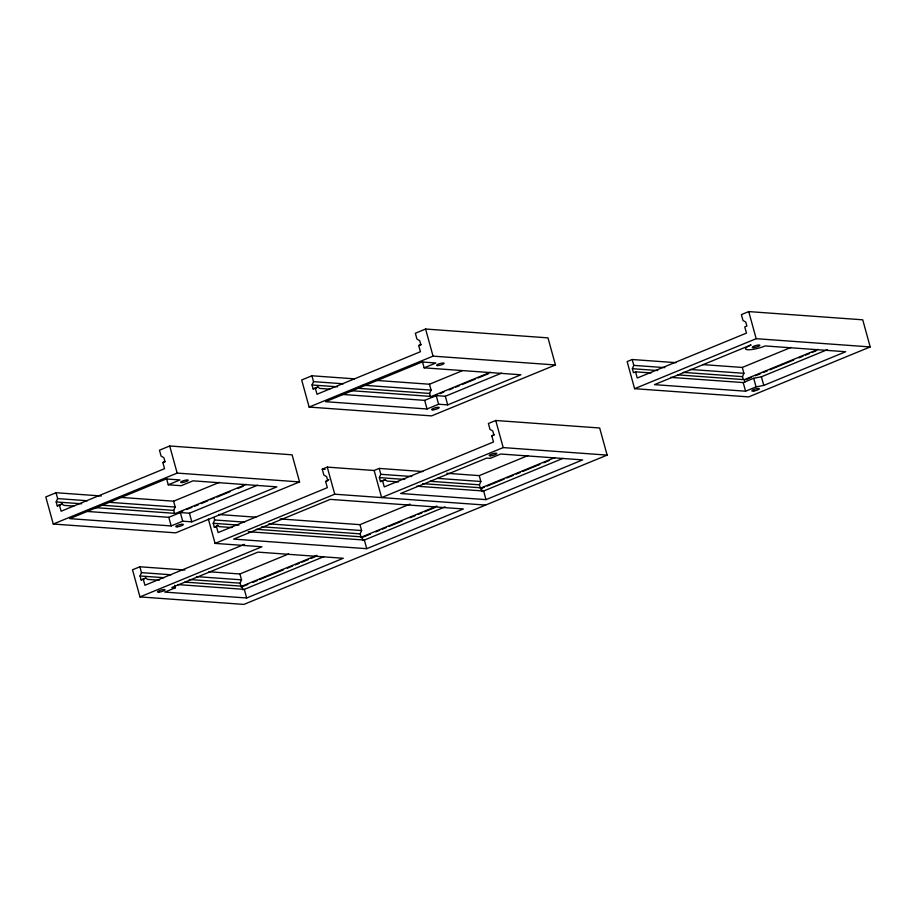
<?xml version="1.0" encoding="UTF-8"?>
<svg xmlns="http://www.w3.org/2000/svg" width="916" height="916" viewBox="0 0 916 916"><rect width="100%" height="100%" fill="white"/><g stroke="black" fill="none" stroke-linecap="round" stroke-linejoin="round"><path stroke-width="1.37" d="M244.458 544.333L144.934 585.267L143.239 579.095L141.144 579.965L140.034 575.969L141.465 572.637L139.85 566.775L132.499 569.798L139.965 596.911L243.896 604.411L607.136 455.103L599.671 427.99L495.739 420.49L488.388 423.513L490.003 429.375L492.785 430.978L493.896 434.997L491.789 435.856L493.484 441.993L384.262 486.911L382.567 480.751L380.472 481.61L379.373 477.614L380.793 474.293L379.178 468.42L374.152 470.492L327.264 467.114L322.237 469.187L323.852 475.049L326.634 476.652L327.745 480.671L325.638 481.53L327.333 487.667L218.123 532.585L216.416 526.425L217.687 525.349L219.222 526.62L232.069 527.547M216.416 526.425L214.321 527.284L213.222 523.288L214.642 519.967L214.001 517.62M316.913 555.348L241.904 586.194L241.206 587.156L240.106 583.171L241.526 579.839L239.912 573.977L208.905 571.744M361.27 537.852L360.171 533.856L361.591 530.536L359.977 524.662L280.078 518.925M484.495 487.175L480.534 488.8L479.434 484.816L480.854 481.484L479.24 475.622L446.825 473.286M632.361 368.713L633.78 365.381L632.166 359.519L627.139 361.591L634.593 388.682L748.647 396.891L870.2 346.924L862.735 319.81L748.727 311.589L741.376 314.612L742.99 320.474L745.773 322.077L746.872 326.062L744.765 326.932L746.471 333.092L637.25 378.01L635.555 371.839L633.46 372.709L632.361 368.713L657.768 370.545M743.231 379.293L742.498 376.636L743.918 373.304L742.303 367.442L702.767 364.602M56.185 501.945L57.639 498.602L56.025 492.728L45.8 496.941L53.265 524.032L175.7 532.849L299.566 481.93L292.101 454.817L169.7 445.989L159.464 450.191L161.079 456.065L163.861 457.656L164.96 461.675L162.865 462.546L164.548 468.683L61.12 511.22L59.414 505.06L57.284 505.93L56.185 501.945L81.673 503.777M174.475 513.063L173.742 510.395L175.196 507.052L173.582 501.189L119.756 497.319M312.058 384.983L313.524 381.64L311.909 375.778L301.685 379.98L309.139 407.07L431.585 415.887L555.451 364.969L547.986 337.867L425.585 329.027L415.349 333.241L416.963 339.103L419.734 340.706L420.845 344.725L418.749 345.584L420.433 351.721L316.993 394.258L315.299 388.098L313.158 388.979L312.058 384.983L337.557 386.815M430.726 397.43L429.627 393.445L431.081 390.101L429.467 384.228L375.64 380.358M480.534 488.8L481.232 487.839L554.924 457.542M325.638 481.53L328.855 479.549M214.321 527.284L217.687 525.349M418.749 345.584L421.2 344.53M162.865 462.546L165.315 461.481M491.789 435.856L494.239 434.802M313.158 388.979L317.76 387.067L319.844 388.43L329.737 389.14M57.284 505.93L61.876 504.029L63.971 505.38L73.853 506.09M141.144 579.965L145.701 578.065L147.785 579.427L159.201 580.252M380.472 481.61L385.029 479.721L387.113 481.072L398.529 481.896M317.76 387.067L315.619 387.949L318.104 387.09M61.876 504.029L59.735 504.899L62.231 504.052M309.139 407.07L433.05 356.141L555.451 364.969M424.142 367.831L435.901 362.988L422.093 361.992L325.581 401.689L427.051 408.983L438.604 404.231L447.695 404.883L520.895 374.781L424.142 367.831L422.448 361.671M53.265 524.032L177.166 473.091L299.566 481.93M168.258 484.782L180.017 479.95L166.22 478.954L69.708 518.639L171.166 525.933L182.719 521.193L191.81 521.845L276.884 486.865L193.047 480.831L181.185 485.709L168.258 484.782L166.563 478.621M429.467 384.228L462.202 370.774M173.582 501.189L219.416 482.343M490.381 372.228L431.459 396.456L350.931 390.663M432.031 396.891L437.287 394.739M439.909 393.651L443.848 392.037M449.103 389.873L453.042 388.258M455.676 387.17L459.614 385.556M462.236 384.48L475.37 379.075M477.992 377.999L488.503 373.671M341.531 394.372L424.68 400.361L436.222 395.609L445.325 396.262L501.533 373.144M246.278 484.335L175.574 513.407L95.046 507.613M177.464 513.315L182.719 511.151M186.658 509.525L191.913 507.372M194.536 506.285L198.474 504.67M201.108 503.594L207.669 500.892M210.291 499.804L214.23 498.19M216.863 497.113L229.996 491.709M237.874 488.468L243.118 486.304M87.054 511.437L168.796 517.311L180.338 512.559L189.44 513.212L257.488 485.228M208.344 519.006L215.065 543.394L334.729 494.205L485.583 505.071M146.045 578.099L143.594 578.935M385.373 479.744L382.934 480.579M634.593 388.682L756.192 338.691L870.2 346.924M139.965 596.911L261.942 546.772L215.065 543.394M607.136 455.103L503.205 447.592L381.617 497.583L374.152 470.492M175.311 587.786L164.811 592.102L246.679 597.988L343.294 558.256L257.923 552.119L171.807 587.534L175.311 587.786L174.635 585.324M239.912 573.977L288.597 553.951M359.977 524.662L409.979 504.098M479.24 475.622L527.925 455.595M742.303 367.442L790.989 347.416M256.331 529.288L361.969 536.89L436.978 506.044M677.92 374.896L744.296 379.659L817.988 349.362M242.522 586.618L247.801 584.454M253.079 582.278L257.03 580.652M259.663 579.565L283.41 569.809M287.361 568.183L292.639 566.008M295.273 564.92L299.234 563.294M301.868 562.206L308.463 559.504M311.096 558.417L315.058 556.791M362.587 537.314L370.499 534.051M375.778 531.887L379.739 530.261M382.373 529.173L386.323 527.547M388.968 526.46L402.158 521.044M410.07 517.78L415.337 515.616M417.982 514.529L421.933 512.903M424.577 511.815L435.123 507.487M487.129 486.098L504.269 479.045M506.914 477.957L513.51 475.244M516.143 474.167L520.093 472.541M522.738 471.454L539.879 464.401M543.841 462.775L549.108 460.599M746.231 379.545L751.509 377.369M755.471 375.743L760.738 373.579M763.383 372.491L767.333 370.865M769.978 369.778L793.714 360.022M798.981 357.847L802.943 356.221M805.576 355.133L809.538 353.507M812.171 352.431L816.133 350.805M670.604 377.358L743.197 382.579L753.696 378.262L761.402 376.785L827.457 349.626M177.956 584.591L244.309 589.366L323.714 556.71M248.27 531.704L364.373 540.051L445.107 506.857M416.757 486.201L483.637 491.01L563.042 458.355M745.578 391.201L756.078 386.884L763.772 385.407L845.686 351.733L765.215 345.939A13.202 2.748 -15.4 0 1 748.132 349.775A13.202 2.748 -15.4 0 1 749.78 345.492L751.086 344.92L654.459 384.64L745.578 391.201L743.197 382.579M366.744 548.684L463.359 508.952L330.264 499.38L233.649 539.112L366.744 548.684L364.373 540.051M486.007 499.632L582.622 459.901L500.754 454.015L490.255 458.332L486.751 458.08L400.635 493.495L486.007 499.632L483.637 491.01M632.166 359.519L675.939 362.667M633.78 365.381L664.844 367.625M690.263 369.446L743.918 373.304M683.187 372.365L742.498 376.636M635.555 371.839L651.093 372.961M311.909 375.778L354.4 378.835M313.524 381.64L343.26 383.781M363.091 385.212L431.081 390.101M357.389 388.247L429.627 393.445M379.178 468.42L422.86 471.568M322.237 469.187L325.1 469.393M380.793 474.293L411.799 476.515M437.161 478.347L480.854 481.484M379.373 477.614L404.735 479.446M430.108 481.266L479.434 484.816M422.768 483.637L481.232 487.839L482.251 491.537M56.025 492.728L101.344 495.991M57.639 498.602L87.386 500.743M108.626 502.266L175.196 507.052M101.504 505.197L173.742 510.395M218.729 514.506L255.827 517.174M214.642 519.967L244.606 522.12M268.857 523.86L361.591 530.536M213.222 523.288L238.904 525.143M261.724 526.78L360.171 533.856M139.85 566.775L184.94 570.015M141.465 572.637L171.063 574.767M196.425 576.599L241.526 579.839M140.034 575.969L163.998 577.698M189.372 579.519L240.106 583.171M184.86 582.095L241.904 586.194L242.923 589.893M748.727 311.589L756.192 338.691M761.402 376.785L763.772 385.407M753.696 378.262L756.078 386.884M744.296 379.659L744.983 382.132M495.739 420.49L503.205 447.592M445.325 396.262L447.695 404.883M425.585 329.027L433.05 356.141M436.222 395.609L438.604 404.231M424.68 400.361L427.051 408.983M361.969 536.89L362.988 540.589M327.264 467.114L334.729 494.205M244.309 589.366L246.679 597.988M189.44 513.212L191.81 521.845M169.7 445.989L177.166 473.091M180.338 512.559L182.719 521.193M168.796 517.311L171.166 525.933M158.766 592.148A3.916 0.813 -15.4 0 0 164.983 590.053A3.916 0.813 -15.4 0 0 160.06 590.373A3.916 0.813 -15.4 0 0 158.766 592.148M490.507 455.79A3.916 0.813 -15.4 0 0 496.724 453.695A3.916 0.813 -15.4 0 0 491.8 454.015A3.916 0.813 -15.4 0 0 490.507 455.79M753.57 347.611A3.916 0.813 -15.4 0 0 759.788 345.515A3.916 0.813 -15.4 0 0 754.864 345.836A3.916 0.813 -15.4 0 0 753.57 347.611M753.868 390.983A3.916 0.813 -15.4 0 0 759.375 388.75A3.916 0.813 -15.4 0 0 753.536 389.609A3.916 0.813 -15.4 0 0 753.868 390.983M181.963 482.549A3.916 0.813 -15.4 0 0 188.181 480.442A3.916 0.813 -15.4 0 0 183.257 480.774A3.916 0.813 -15.4 0 0 181.963 482.549M177.063 526.815A3.916 0.813 -15.4 0 0 183.28 524.708A3.916 0.813 -15.4 0 0 178.357 525.04A3.916 0.813 -15.4 0 0 177.063 526.815M432.947 409.853A3.916 0.813 -15.4 0 0 439.153 407.757A3.916 0.813 -15.4 0 0 434.23 408.078A3.916 0.813 -15.4 0 0 432.947 409.853M437.848 365.587A3.916 0.813 -15.4 0 0 444.065 363.492A3.916 0.813 -15.4 0 0 439.142 363.824A3.916 0.813 -15.4 0 0 437.848 365.587"/></g></svg>
